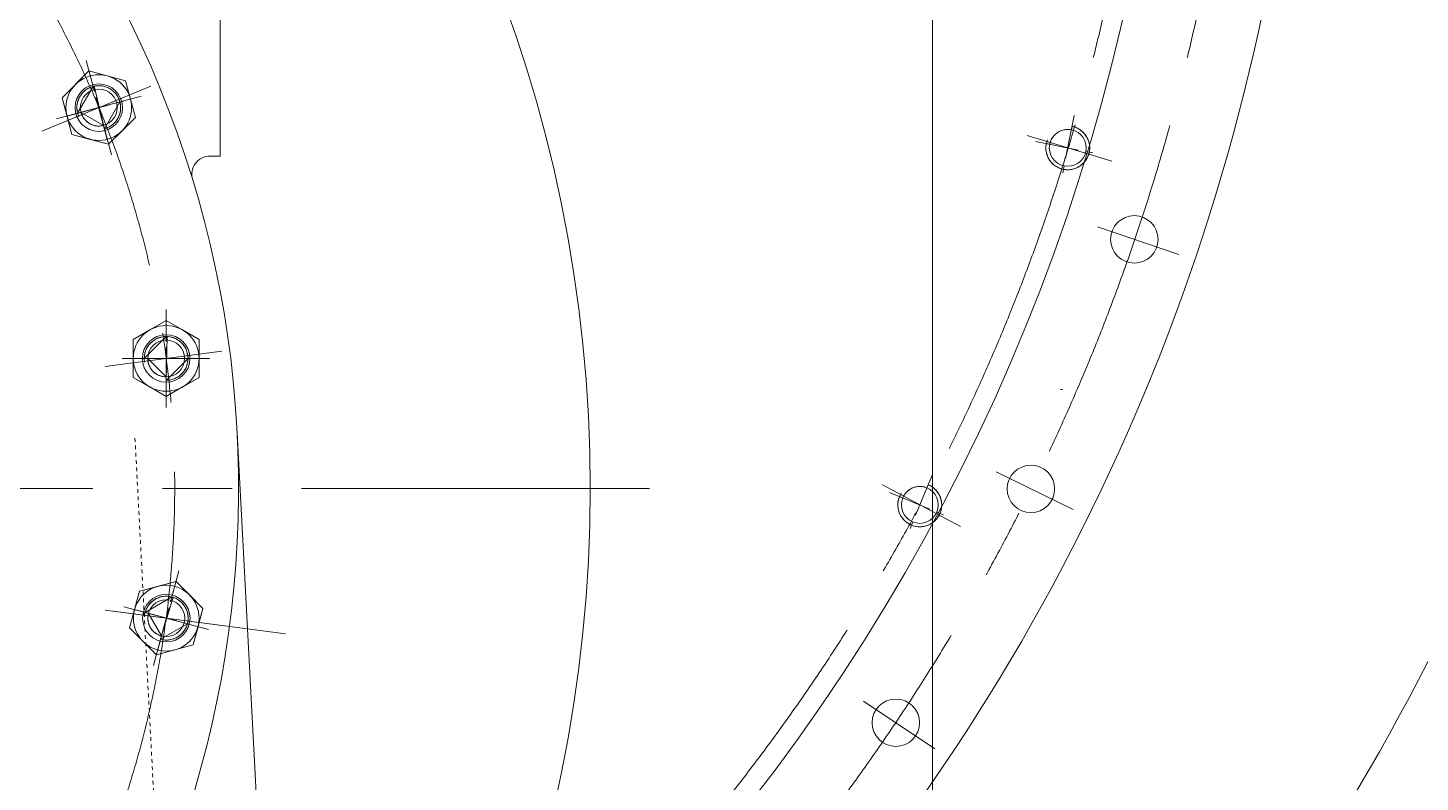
# Model space of a CAD drawing. Header units: millimetres. Extents: x 2 to 671028, y -1 to 511258.
# Drawn here: x 109114 to 118796, y 92616 to 97864 of the extents above; entities that cross this region are included whole.
import ezdxf

# ---------------------------------------------------------------- set-up
doc = ezdxf.new("R2010")
doc.units = ezdxf.units.MM
doc.header["$LTSCALE"] = 25.4
for name, pattern in [('ACAD_ISO02W100', [15, 12, -3]), ('CENTER', [50.8, 31.75, -6.35, 6.35, -6.35]), ('点画线', [18, 12, -2, 2, -2]), ('虚线', [2, 1, -1])]:
    doc.linetypes.add(name, pattern=pattern)
for name, color, linetype, lineweight in [('CAXA1', 5, 'CENTER', 5), ('中心线层', 5, 'CENTER', 5), ('细实线层', 7, 'Continuous', 5), ('虚线层', 6, 'ACAD_ISO02W100', 5)]:
    doc.layers.add(name, color=color, linetype=linetype, lineweight=lineweight)

msp = doc.modelspace()

# ---------------------------------------------------------------- linework, layer by layer
at = {"color": 7, "lineweight": 5}
for p, q in [((115405.35, 105015.85), (115405.35, 84499.48)), ((110452.23, 98698.94), (110452.23, 96971.74)), ((109538.85, 97563.96), (109352.19, 97377.31)), ((109445.52, 97470.63), (109538.85, 97563.96)), ((109538.85, 97563.96), (109538.85, 97563.96)), ((109538.85, 97563.96), (109666.33, 97529.8)), ((109793.82, 97495.64), (109538.85, 97563.96)), ((109666.33, 97529.8), (109666.33, 97529.8)), ((109666.33, 97529.8), (109793.82, 97495.64)), ((109352.19, 97377.31), (109445.52, 97470.63)), ((109445.52, 97470.63), (109445.52, 97470.63)), ((109459.96, 97269.54), (109567.72, 97456.19)), ((109488.73, 97404.9), (109483.87, 97398.57)), ((109493.91, 97410.96), (109488.73, 97404.9)), ((109499.4, 97416.75), (109493.91, 97410.96)), ((109505.19, 97422.24), (109499.4, 97416.75)), ((109511.26, 97427.42), (109505.19, 97422.24)), ((109517.59, 97432.28), (109511.26, 97427.42)), ((109524.16, 97436.8), (109517.59, 97432.28)), ((109530.96, 97440.97), (109524.16, 97436.8)), ((109537.98, 97444.78), (109530.96, 97440.97)), ((109545.18, 97448.21), (109537.98, 97444.78)), ((109552.55, 97451.26), (109545.18, 97448.21)), ((109560.07, 97453.93), (109552.55, 97451.26)), ((109567.72, 97456.19), (109560.07, 97453.93)), ((109583.32, 97459.51), (109575.48, 97458.06)), ((109575.48, 97458.06), (109646.61, 97161.78)), ((109591.23, 97460.55), (109583.32, 97459.51)), ((109599.19, 97461.18), (109591.23, 97460.55)), ((109607.16, 97461.39), (109599.19, 97461.18)), ((109615.14, 97461.18), (109607.16, 97461.39)), ((109623.09, 97460.55), (109615.14, 97461.18)), ((109631.01, 97459.51), (109623.09, 97460.55)), ((109638.85, 97458.06), (109631.01, 97459.51)), ((109646.61, 97456.19), (109638.85, 97458.06)), ((109654.26, 97453.93), (109646.61, 97456.19)), ((109661.78, 97451.26), (109654.26, 97453.93)), ((109669.15, 97448.21), (109661.78, 97451.26)), ((109676.35, 97444.78), (109669.15, 97448.21)), ((109683.36, 97440.97), (109676.35, 97444.78)), ((109690.17, 97436.8), (109683.36, 97440.97)), ((109696.74, 97432.28), (109690.17, 97436.8)), ((109703.07, 97427.42), (109696.74, 97432.28)), ((109709.14, 97422.24), (109703.07, 97427.42)), ((109714.93, 97416.75), (109709.14, 97422.24)), ((109720.42, 97410.96), (109714.93, 97416.75)), ((109725.6, 97404.9), (109720.42, 97410.96)), ((109730.46, 97398.57), (109725.6, 97404.9)), ((109793.82, 97495.64), (109793.82, 97495.64)), ((109793.82, 97495.64), (109827.98, 97368.15)), ((109862.13, 97240.67), (109793.82, 97495.64)), ((109386.35, 97249.82), (109352.19, 97377.31)), ((109352.19, 97377.31), (109352.19, 97377.31)), ((109352.19, 97377.31), (109420.51, 97122.34)), ((109454.97, 97316.96), (109454.76, 97308.99)), ((109454.76, 97308.99), (109454.97, 97301.01)), ((109455.6, 97324.92), (109454.97, 97316.96)), ((109456.64, 97332.83), (109455.6, 97324.92)), ((109458.1, 97340.67), (109456.64, 97332.83)), ((109459.96, 97348.43), (109458.1, 97340.67)), ((109462.22, 97356.08), (109459.96, 97348.43)), ((109459.96, 97269.54), (109754.37, 97348.43)), ((109464.89, 97363.6), (109462.22, 97356.08)), ((109467.94, 97370.97), (109464.89, 97363.6)), ((109471.38, 97378.18), (109467.94, 97370.97)), ((109475.18, 97385.19), (109471.38, 97378.18)), ((109479.35, 97391.99), (109475.18, 97385.19)), ((109483.87, 97398.57), (109479.35, 97391.99)), ((109754.37, 97348.43), (109646.61, 97161.78)), ((109734.98, 97391.99), (109730.46, 97398.57)), ((109739.15, 97385.19), (109734.98, 97391.99)), ((109742.95, 97378.18), (109739.15, 97385.19)), ((109746.39, 97370.97), (109742.95, 97378.18)), ((109749.44, 97363.6), (109746.39, 97370.97)), ((109752.11, 97356.08), (109749.44, 97363.6)), ((109754.37, 97348.43), (109752.11, 97356.08)), ((109756.23, 97340.67), (109754.37, 97348.43)), ((109757.69, 97332.83), (109756.23, 97340.67)), ((109758.73, 97324.92), (109757.69, 97332.83)), ((109759.36, 97316.96), (109758.73, 97324.92)), ((109759.56, 97308.99), (109759.36, 97316.96)), ((109759.36, 97301.01), (109759.56, 97308.99)), ((109827.98, 97368.15), (109862.13, 97240.67)), ((109420.51, 97122.34), (109386.35, 97249.82)), ((109386.35, 97249.82), (109386.35, 97249.82)), ((109454.97, 97301.01), (109455.6, 97293.06)), ((109455.6, 97293.06), (109456.64, 97285.15)), ((109456.64, 97285.15), (109458.1, 97277.3)), ((109458.1, 97277.3), (109459.96, 97269.54)), ((109483.2, 97275.77), (109459.96, 97269.54)), ((109640.38, 97185.02), (109483.2, 97275.77)), ((109483.2, 97275.77), (109485.11, 97269.33)), ((109640.38, 97185.02), (109483.2, 97275.77)), ((109485.11, 97269.33), (109487.35, 97262.99)), ((109487.35, 97262.99), (109489.92, 97256.79)), ((109489.92, 97256.79), (109492.81, 97250.72)), ((109492.81, 97250.72), (109496.02, 97244.82)), ((109496.02, 97244.82), (109499.53, 97239.09)), ((109499.53, 97239.09), (109503.33, 97233.55)), ((109503.33, 97233.55), (109507.43, 97228.22)), ((109507.43, 97228.22), (109511.79, 97223.11)), ((109511.79, 97223.11), (109516.41, 97218.24)), ((109516.41, 97218.24), (109521.29, 97213.61)), ((109521.29, 97213.61), (109526.4, 97209.25)), ((109526.4, 97209.25), (109531.73, 97205.16)), ((109675.48, 97054.02), (109862.13, 97240.67)), ((109714.93, 97201.22), (109720.42, 97207.01)), ((109720.42, 97207.01), (109725.6, 97213.08)), ((109725.6, 97213.08), (109730.46, 97219.41)), ((109730.46, 97219.41), (109734.98, 97225.98)), ((109734.98, 97225.98), (109739.15, 97232.79)), ((109739.15, 97232.79), (109742.95, 97239.8)), ((109742.95, 97239.8), (109746.39, 97247)), ((109746.39, 97247), (109749.44, 97254.37)), ((109749.44, 97254.37), (109752.11, 97261.89)), ((109752.11, 97261.89), (109754.37, 97269.54)), ((109754.37, 97269.54), (109756.23, 97277.3)), ((109756.23, 97277.3), (109757.69, 97285.15)), ((109757.69, 97285.15), (109758.73, 97293.06)), ((109758.73, 97293.06), (109759.36, 97301.01)), ((109862.13, 97240.67), (109768.81, 97147.34)), ((109862.13, 97240.67), (109862.13, 97240.67)), ((109548, 97088.18), (109420.51, 97122.34)), ((109420.51, 97122.34), (109420.51, 97122.34)), ((109420.51, 97122.34), (109675.48, 97054.02)), ((109531.73, 97205.16), (109537.27, 97201.35)), ((109537.27, 97201.35), (109542.99, 97197.84)), ((109542.99, 97197.84), (109548.9, 97194.63)), ((109548.9, 97194.63), (109554.96, 97191.74)), ((109554.96, 97191.74), (109561.17, 97189.17)), ((109561.17, 97189.17), (109567.51, 97186.93)), ((109567.51, 97186.93), (109573.95, 97185.02)), ((109573.95, 97185.02), (109580.48, 97183.45)), ((109580.48, 97183.45), (109587.09, 97182.23)), ((109587.09, 97182.23), (109593.75, 97181.35)), ((109593.75, 97181.35), (109600.45, 97180.82)), ((109600.45, 97180.82), (109607.16, 97180.65)), ((109607.16, 97180.65), (109613.88, 97180.82)), ((109613.88, 97180.82), (109620.58, 97181.35)), ((109620.58, 97181.35), (109627.24, 97182.23)), ((109627.24, 97182.23), (109633.85, 97183.45)), ((109633.85, 97183.45), (109640.38, 97185.02)), ((109646.61, 97161.78), (109640.38, 97185.02)), ((109646.61, 97161.78), (109654.26, 97164.05)), ((109654.26, 97164.05), (109661.78, 97166.71)), ((109661.78, 97166.71), (109669.15, 97169.76)), ((109669.15, 97169.76), (109676.35, 97173.2)), ((109768.81, 97147.34), (109675.48, 97054.02)), ((109676.35, 97173.2), (109683.36, 97177)), ((109683.36, 97177), (109690.17, 97181.17)), ((109690.17, 97181.17), (109696.74, 97185.69)), ((109696.74, 97185.69), (109703.07, 97190.55)), ((109703.07, 97190.55), (109709.14, 97195.73)), ((109709.14, 97195.73), (109714.93, 97201.22)), ((109768.81, 97147.34), (109768.81, 97147.34)), ((116248.87, 97113.44), (116244.57, 97108.28)), ((116253.43, 97118.38), (116248.87, 97113.44)), ((116258.24, 97123.07), (116253.43, 97118.38)), ((116263.3, 97127.5), (116258.24, 97123.07)), ((116268.57, 97131.66), (116263.3, 97127.5)), ((116274.06, 97135.54), (116268.57, 97131.66)), ((116279.74, 97139.12), (116274.06, 97135.54)), ((116285.6, 97142.4), (116279.74, 97139.12)), ((116291.63, 97145.38), (116285.6, 97142.4)), ((116297.8, 97148.03), (116291.63, 97145.38)), ((116304.11, 97150.35), (116297.8, 97148.03)), ((116310.52, 97152.35), (116304.11, 97150.35)), ((116317.04, 97154), (116310.52, 97152.35)), ((116323.63, 97155.31), (116317.04, 97154)), ((116330.28, 97156.27), (116323.63, 97155.31)), ((116336.97, 97156.89), (116330.28, 97156.27)), ((116343.68, 97157.15), (116336.97, 97156.89)), ((116350.4, 97157.07), (116343.68, 97157.15)), ((116357.1, 97156.63), (116350.4, 97157.07)), ((116363.78, 97155.84), (116357.1, 97156.63)), ((116370.4, 97154.7), (116363.78, 97155.84)), ((116375.09, 97178.3), (116370.4, 97154.7)), ((116370.4, 97154.7), (116370.4, 97154.7)), ((116382.88, 97176.53), (116375.09, 97178.3)), ((116375.09, 97178.3), (116375.09, 97178.3)), ((116390.55, 97174.37), (116382.88, 97176.53)), ((116398.11, 97171.8), (116390.55, 97174.37)), ((116405.52, 97168.85), (116398.11, 97171.8)), ((116412.77, 97165.51), (116405.52, 97168.85)), ((116419.83, 97161.79), (116412.77, 97165.51)), ((116426.68, 97157.71), (116419.83, 97161.79)), ((116433.32, 97153.28), (116426.68, 97157.71)), ((116439.71, 97148.51), (116433.32, 97153.28)), ((116445.85, 97143.4), (116439.71, 97148.51)), ((116451.7, 97137.99), (116445.85, 97143.4)), ((116457.27, 97132.27), (116451.7, 97137.99)), ((116462.53, 97126.27), (116457.27, 97132.27)), ((116467.47, 97120.01), (116462.53, 97126.27)), ((116472.08, 97113.49), (116467.47, 97120.01)), ((116476.33, 97106.74), (116472.08, 97113.49)), ((109675.48, 97054.02), (109548, 97088.18)), ((109548, 97088.18), (109548, 97088.18)), ((109675.48, 97054.02), (109675.48, 97054.02)), ((116193.08, 97034.81), (116192.97, 97026.83)), ((116192.97, 97026.83), (116193.29, 97018.86)), ((116193.6, 97042.77), (116193.08, 97034.81)), ((116193.29, 97018.86), (116194.02, 97010.91)), ((116194.54, 97050.69), (116193.6, 97042.77)), ((116195.89, 97058.56), (116194.54, 97050.69)), ((116219.49, 97053.86), (116195.89, 97058.56)), ((116195.89, 97058.56), (116195.89, 97058.56)), ((116220.97, 97060.42), (116219.49, 97053.86)), ((116219.49, 97053.86), (116219.49, 97053.86)), ((116222.79, 97066.88), (116220.97, 97060.42)), ((116224.95, 97073.24), (116222.79, 97066.88)), ((116227.44, 97079.49), (116224.95, 97073.24)), ((116230.26, 97085.59), (116227.44, 97079.49)), ((116233.38, 97091.53), (116230.26, 97085.59)), ((116236.82, 97097.31), (116233.38, 97091.53)), ((116240.55, 97102.9), (116236.82, 97097.31)), ((116244.57, 97108.28), (116240.55, 97102.9)), ((116480.23, 97099.78), (116476.33, 97106.74)), ((116483.76, 97092.63), (116480.23, 97099.78)), ((116486.91, 97085.3), (116483.76, 97092.63)), ((116489.67, 97077.81), (116486.91, 97085.3)), ((116492.04, 97070.19), (116489.67, 97077.81)), ((116494, 97062.46), (116492.04, 97070.19)), ((116495.56, 97054.63), (116494, 97062.46)), ((116496.7, 97046.74), (116495.56, 97054.63)), ((116496.18, 97006.96), (116497.12, 97014.88)), ((116497.44, 97038.79), (116496.7, 97046.74)), ((116497.12, 97014.88), (116497.64, 97022.84)), ((116497.75, 97030.82), (116497.44, 97038.79)), ((116497.64, 97022.84), (116497.75, 97030.82)), ((110452.23, 96971.74), (110380.88, 96971.74)), ((116194.02, 97010.91), (116195.16, 97003.01)), ((116195.16, 97003.01), (116196.72, 96995.19)), ((116196.72, 96995.19), (116198.68, 96987.46)), ((116198.68, 96987.46), (116201.05, 96979.84)), ((116201.05, 96979.84), (116203.81, 96972.35)), ((116203.81, 96972.35), (116206.96, 96965.02)), ((116206.96, 96965.02), (116210.49, 96957.86)), ((116210.49, 96957.86), (116214.39, 96950.9)), ((116214.39, 96950.9), (116218.65, 96944.15)), ((116218.65, 96944.15), (116223.25, 96937.64)), ((116223.25, 96937.64), (116228.19, 96931.37)), ((116228.19, 96931.37), (116233.45, 96925.37)), ((116233.45, 96925.37), (116239.02, 96919.66)), ((116239.02, 96919.66), (116244.88, 96914.24)), ((116442.81, 96911.65), (116448.81, 96916.91)), ((116448.81, 96916.91), (116454.53, 96922.48)), ((116454.53, 96922.48), (116459.94, 96928.34)), ((116459.94, 96928.34), (116465.04, 96934.47)), ((116465.04, 96934.47), (116469.82, 96940.87)), ((116469.82, 96940.87), (116474.25, 96947.5)), ((116474.25, 96947.5), (116478.33, 96954.36)), ((116478.33, 96954.36), (116482.04, 96961.42)), ((116482.04, 96961.42), (116485.39, 96968.66)), ((116485.39, 96968.66), (116488.34, 96976.08)), ((116488.34, 96976.08), (116490.91, 96983.63)), ((116490.91, 96983.63), (116493.07, 96991.31)), ((116493.07, 96991.31), (116494.83, 96999.09)), ((116494.83, 96999.09), (116496.18, 97006.96)), ((116244.88, 96914.24), (116251.01, 96909.14)), ((116251.01, 96909.14), (116257.4, 96904.37)), ((116257.4, 96904.37), (116264.04, 96899.93)), ((116264.04, 96899.93), (116270.9, 96895.86)), ((116270.9, 96895.86), (116277.96, 96892.14)), ((116277.96, 96892.14), (116285.2, 96888.8)), ((116285.2, 96888.8), (116292.61, 96885.84)), ((116292.61, 96885.84), (116300.17, 96883.28)), ((116300.17, 96883.28), (116307.85, 96881.11)), ((116307.85, 96881.11), (116315.63, 96879.35)), ((116315.63, 96879.35), (116315.63, 96879.35)), ((116315.63, 96879.35), (116323.49, 96878)), ((116323.49, 96878), (116331.42, 96877.06)), ((116331.42, 96877.06), (116339.38, 96876.54)), ((116339.38, 96876.54), (116347.36, 96876.44)), ((116347.36, 96876.44), (116355.33, 96876.75)), ((116355.33, 96876.75), (116363.27, 96877.48)), ((116363.27, 96877.48), (116371.17, 96878.63)), ((116371.17, 96878.63), (116379, 96880.18)), ((116379, 96880.18), (116386.73, 96882.15)), ((116386.73, 96882.15), (116394.35, 96884.51)), ((116394.35, 96884.51), (116401.83, 96887.27)), ((116401.83, 96887.27), (116409.17, 96890.42)), ((116409.17, 96890.42), (116416.32, 96893.95)), ((116416.32, 96893.95), (116423.28, 96897.85)), ((116423.28, 96897.85), (116430.03, 96902.11)), ((116430.03, 96902.11), (116436.55, 96906.71)), ((116436.55, 96906.71), (116442.81, 96911.65)), ((110075.63, 95827.75), (109847.03, 95695.77)), ((109847.03, 95695.77), (109961.33, 95761.76)), ((109961.33, 95761.76), (110075.63, 95827.75)), ((109961.33, 95761.76), (109961.33, 95761.76)), ((110075.63, 95827.75), (110075.63, 95827.75)), ((110075.63, 95827.75), (110189.93, 95761.76)), ((110304.23, 95695.77), (110075.63, 95827.75)), ((110189.93, 95761.76), (110189.93, 95761.76)), ((110189.93, 95761.76), (110304.23, 95695.77)), ((109847.03, 95563.79), (109847.03, 95695.77)), ((109847.03, 95695.77), (109847.03, 95695.77)), ((109847.03, 95695.77), (109847.03, 95431.81)), ((109923.23, 95563.79), (110075.63, 95716.19)), ((109957.2, 95659.7), (109952.34, 95653.37)), ((109962.38, 95665.76), (109957.2, 95659.7)), ((109967.87, 95671.55), (109962.38, 95665.76)), ((109973.66, 95677.04), (109967.87, 95671.55)), ((109979.73, 95682.22), (109973.66, 95677.04)), ((109986.06, 95687.08), (109979.73, 95682.22)), ((109992.63, 95691.6), (109986.06, 95687.08)), ((109999.43, 95695.77), (109992.63, 95691.6)), ((110006.45, 95699.58), (109999.43, 95695.77)), ((110013.65, 95703.01), (110006.45, 95699.58)), ((110021.02, 95706.07), (110013.65, 95703.01)), ((110028.54, 95708.73), (110021.02, 95706.07)), ((110036.19, 95710.99), (110028.54, 95708.73)), ((110043.95, 95712.86), (110036.19, 95710.99)), ((110051.79, 95714.31), (110043.95, 95712.86)), ((110059.7, 95715.35), (110051.79, 95714.31)), ((110067.66, 95715.98), (110059.7, 95715.35)), ((110075.63, 95716.19), (110067.66, 95715.98)), ((110083.61, 95715.98), (110075.63, 95411.39)), ((110091.56, 95715.35), (110083.61, 95715.98)), ((110099.47, 95714.31), (110091.56, 95715.35)), ((110107.32, 95712.86), (110099.47, 95714.31)), ((110115.08, 95710.99), (110107.32, 95712.86)), ((110122.73, 95708.73), (110115.08, 95710.99)), ((110130.25, 95706.07), (110122.73, 95708.73)), ((110137.62, 95703.01), (110130.25, 95706.07)), ((110144.82, 95699.58), (110137.62, 95703.01)), ((110151.83, 95695.77), (110144.82, 95699.58)), ((110158.64, 95691.6), (110151.83, 95695.77)), ((110165.21, 95687.08), (110158.64, 95691.6)), ((110171.54, 95682.22), (110165.21, 95687.08)), ((110177.61, 95677.04), (110171.54, 95682.22)), ((110183.4, 95671.55), (110177.61, 95677.04)), ((110188.89, 95665.76), (110183.4, 95671.55)), ((110194.07, 95659.7), (110188.89, 95665.76)), ((110198.93, 95653.37), (110194.07, 95659.7)), ((110304.23, 95695.77), (110304.23, 95695.77)), ((110304.23, 95695.77), (110304.23, 95563.79)), ((110304.23, 95431.81), (110304.23, 95695.77)), ((109847.03, 95431.81), (109847.03, 95563.79)), ((109847.03, 95563.79), (109847.03, 95563.79)), ((109923.44, 95571.76), (109923.23, 95563.79)), ((109947.29, 95563.79), (109923.23, 95563.79)), ((109923.23, 95563.79), (110228.03, 95563.79)), ((109924.07, 95579.72), (109923.44, 95571.76)), ((109925.11, 95587.63), (109924.07, 95579.72)), ((109926.56, 95595.47), (109925.11, 95587.63)), ((109928.43, 95603.23), (109926.56, 95595.47)), ((109930.69, 95610.88), (109928.43, 95603.23)), ((109933.36, 95618.4), (109930.69, 95610.88)), ((109936.41, 95625.77), (109933.36, 95618.4)), ((109939.84, 95632.98), (109936.41, 95625.77)), ((109943.65, 95639.99), (109939.84, 95632.98)), ((109947.82, 95646.79), (109943.65, 95639.99)), ((110075.63, 95435.45), (109947.29, 95563.79)), ((109947.29, 95563.79), (109947.47, 95557.07)), ((110075.63, 95435.45), (109947.29, 95563.79)), ((109952.34, 95653.37), (109947.82, 95646.79)), ((110228.03, 95563.79), (110075.63, 95411.39)), ((110203.45, 95646.79), (110198.93, 95653.37)), ((110207.62, 95639.99), (110203.45, 95646.79)), ((110211.42, 95632.98), (110207.62, 95639.99)), ((110214.86, 95625.77), (110211.42, 95632.98)), ((110217.91, 95618.4), (110214.86, 95625.77)), ((110220.58, 95610.88), (110217.91, 95618.4)), ((110222.84, 95603.23), (110220.58, 95610.88)), ((110224.7, 95595.47), (110222.84, 95603.23)), ((110226.16, 95587.63), (110224.7, 95595.47)), ((110227.2, 95579.72), (110226.16, 95587.63)), ((110227.83, 95571.76), (110227.2, 95579.72)), ((110228.03, 95563.79), (110227.83, 95571.76)), ((110227.83, 95555.81), (110228.03, 95563.79)), ((110304.23, 95563.79), (110304.23, 95431.81)), ((109947.47, 95557.07), (109948, 95550.37)), ((109948, 95550.37), (109948.87, 95543.71)), ((109948.87, 95543.71), (109950.1, 95537.1)), ((109950.1, 95537.1), (109951.67, 95530.57)), ((109951.67, 95530.57), (109953.57, 95524.13)), ((109953.57, 95524.13), (109955.82, 95517.79)), ((109955.82, 95517.79), (109958.39, 95511.59)), ((109958.39, 95511.59), (109961.28, 95505.52)), ((109961.28, 95505.52), (109964.49, 95499.62)), ((109964.49, 95499.62), (109968, 95493.89)), ((109968, 95493.89), (109971.8, 95488.35)), ((109971.8, 95488.35), (109975.89, 95483.02)), ((109975.89, 95483.02), (109980.26, 95477.91)), ((109980.26, 95477.91), (109984.88, 95473.04)), ((109984.88, 95473.04), (109989.76, 95468.41)), ((109989.76, 95468.41), (109994.87, 95464.05)), ((110188.89, 95461.81), (110194.07, 95467.88)), ((110194.07, 95467.88), (110198.93, 95474.21)), ((110198.93, 95474.21), (110203.45, 95480.78)), ((110203.45, 95480.78), (110207.62, 95487.59)), ((110207.62, 95487.59), (110211.42, 95494.6)), ((110211.42, 95494.6), (110214.86, 95501.8)), ((110214.86, 95501.8), (110217.91, 95509.17)), ((110217.91, 95509.17), (110220.58, 95516.69)), ((110220.58, 95516.69), (110222.84, 95524.34)), ((110222.84, 95524.34), (110224.7, 95532.1)), ((110224.7, 95532.1), (110226.16, 95539.95)), ((110226.16, 95539.95), (110227.2, 95547.86)), ((110227.2, 95547.86), (110227.83, 95555.81)), ((109961.33, 95365.81), (109847.03, 95431.81)), ((109847.03, 95431.81), (109847.03, 95431.81)), ((109847.03, 95431.81), (110075.63, 95299.82)), ((109994.87, 95464.05), (110000.2, 95459.96)), ((110000.2, 95459.96), (110005.73, 95456.15)), ((110005.73, 95456.15), (110011.46, 95452.64)), ((110011.46, 95452.64), (110017.37, 95449.44)), ((110017.37, 95449.44), (110023.43, 95446.54)), ((110023.43, 95446.54), (110029.64, 95443.97)), ((110029.64, 95443.97), (110035.97, 95441.73)), ((110035.97, 95441.73), (110042.42, 95439.82)), ((110042.42, 95439.82), (110048.95, 95438.25)), ((110048.95, 95438.25), (110055.56, 95437.03)), ((110055.56, 95437.03), (110062.22, 95436.15)), ((110062.22, 95436.15), (110068.92, 95435.62)), ((110068.92, 95435.62), (110075.63, 95435.45)), ((110075.63, 95411.39), (110075.63, 95435.45)), ((110075.63, 95299.82), (110304.23, 95431.81)), ((110075.63, 95411.39), (110083.61, 95411.6)), ((110083.61, 95411.6), (110091.56, 95412.22)), ((110091.56, 95412.22), (110099.47, 95413.26)), ((110099.47, 95413.26), (110107.32, 95414.72)), ((110107.32, 95414.72), (110115.08, 95416.58)), ((110115.08, 95416.58), (110122.73, 95418.85)), ((110122.73, 95418.85), (110130.25, 95421.51)), ((110130.25, 95421.51), (110137.62, 95424.56)), ((110137.62, 95424.56), (110144.82, 95428)), ((110144.82, 95428), (110151.83, 95431.81)), ((110151.83, 95431.81), (110158.64, 95435.97)), ((110158.64, 95435.97), (110165.21, 95440.49)), ((110165.21, 95440.49), (110171.54, 95445.35)), ((110171.54, 95445.35), (110177.61, 95450.53)), ((110177.61, 95450.53), (110183.4, 95456.02)), ((110183.4, 95456.02), (110188.89, 95461.81)), ((110304.23, 95431.81), (110189.93, 95365.81)), ((110304.23, 95431.81), (110304.23, 95431.81)), ((110075.63, 95299.82), (109961.33, 95365.81)), ((109961.33, 95365.81), (109961.33, 95365.81)), ((110189.93, 95365.81), (110075.63, 95299.82)), ((110075.63, 95299.82), (110075.63, 95299.82)), ((110189.93, 95365.81), (110189.93, 95365.81)), ((110569.25, 95045.88), (111042.75, 86010.98)), ((115172.74, 94595.56), (115170.28, 94587.97)), ((115175.6, 94603.01), (115172.74, 94595.56)), ((115197.83, 94593.8), (115175.6, 94603.01)), ((115175.6, 94603.01), (115175.6, 94603.01)), ((115200.56, 94599.94), (115197.83, 94593.8)), ((115197.83, 94593.8), (115197.83, 94593.8)), ((115203.61, 94605.93), (115200.56, 94599.94)), ((115206.97, 94611.75), (115203.61, 94605.93)), ((115210.63, 94617.38), (115206.97, 94611.75)), ((115214.58, 94622.82), (115210.63, 94617.38)), ((115218.81, 94628.04), (115214.58, 94622.82)), ((115223.3, 94633.03), (115218.81, 94628.04)), ((115228.06, 94637.79), (115223.3, 94633.03)), ((115233.05, 94642.28), (115228.06, 94637.79)), ((115238.27, 94646.51), (115233.05, 94642.28)), ((115243.71, 94650.46), (115238.27, 94646.51)), ((115249.34, 94654.12), (115243.71, 94650.46)), ((115255.16, 94657.48), (115249.34, 94654.12)), ((115261.15, 94660.53), (115255.16, 94657.48)), ((115267.29, 94663.26), (115261.15, 94660.53)), ((115273.56, 94665.67), (115267.29, 94663.26)), ((115279.95, 94667.75), (115273.56, 94665.67)), ((115286.44, 94669.49), (115279.95, 94667.75)), ((115293.01, 94670.88), (115286.44, 94669.49)), ((115299.65, 94671.93), (115293.01, 94670.88)), ((115306.33, 94672.64), (115299.65, 94671.93)), ((115313.04, 94672.99), (115306.33, 94672.64)), ((115319.76, 94672.99), (115313.04, 94672.99)), ((115326.47, 94672.64), (115319.76, 94672.99)), ((115333.15, 94671.93), (115326.47, 94672.64)), ((115339.79, 94670.88), (115333.15, 94671.93)), ((115346.36, 94669.49), (115339.79, 94670.88)), ((115352.85, 94667.75), (115346.36, 94669.49)), ((115359.24, 94665.67), (115352.85, 94667.75)), ((115365.51, 94663.26), (115359.24, 94665.67)), ((115374.72, 94685.49), (115365.51, 94663.26)), ((115365.51, 94663.26), (115365.51, 94663.26)), ((115382.01, 94682.24), (115374.72, 94685.49)), ((115374.72, 94685.49), (115374.72, 94685.49)), ((115389.12, 94678.62), (115382.01, 94682.24)), ((115396.03, 94674.63), (115389.12, 94678.62)), ((115402.72, 94670.29), (115396.03, 94674.63)), ((115409.17, 94665.6), (115402.72, 94670.29)), ((115415.38, 94660.58), (115409.17, 94665.6)), ((115421.3, 94655.24), (115415.38, 94660.58)), ((115426.95, 94649.6), (115421.3, 94655.24)), ((115432.29, 94643.67), (115426.95, 94649.6)), ((115437.31, 94637.47), (115432.29, 94643.67)), ((115442, 94631.01), (115437.31, 94637.47)), ((115446.34, 94624.32), (115442, 94631.01)), ((115450.33, 94617.41), (115446.34, 94624.32)), ((115453.95, 94610.3), (115450.33, 94617.41)), ((115457.2, 94603.01), (115453.95, 94610.3)), ((115460.06, 94595.56), (115457.2, 94603.01)), ((115462.52, 94587.97), (115460.06, 94595.56)), ((115164.47, 94556.65), (115164.05, 94548.68)), ((115164.05, 94548.68), (115164.05, 94540.7)), ((115164.05, 94540.7), (115164.47, 94532.73)), ((115165.3, 94564.58), (115164.47, 94556.65)), ((115164.47, 94532.73), (115165.3, 94524.8)), ((115166.55, 94572.46), (115165.3, 94564.58)), ((115165.3, 94524.8), (115166.55, 94516.92)), ((115168.21, 94580.27), (115166.55, 94572.46)), ((115166.55, 94516.92), (115168.21, 94509.11)), ((115170.28, 94587.97), (115168.21, 94580.27)), ((115168.21, 94509.11), (115170.28, 94501.41)), ((115170.28, 94501.41), (115172.74, 94493.82)), ((115460.06, 94493.82), (115462.52, 94501.41)), ((115464.59, 94580.27), (115462.52, 94587.97)), ((115462.52, 94501.41), (115464.59, 94509.11)), ((115466.25, 94572.46), (115464.59, 94580.27)), ((115464.59, 94509.11), (115466.25, 94516.92)), ((115467.5, 94564.58), (115466.25, 94572.46)), ((115466.25, 94516.92), (115467.5, 94524.8)), ((115468.33, 94556.65), (115467.5, 94564.58)), ((115467.5, 94524.8), (115468.33, 94532.73)), ((115468.75, 94548.68), (115468.33, 94556.65)), ((115468.33, 94532.73), (115468.75, 94540.7)), ((115468.75, 94540.7), (115468.75, 94548.68)), ((115172.74, 94493.82), (115175.6, 94486.37)), ((115175.6, 94486.37), (115178.85, 94479.08)), ((115178.85, 94479.08), (115182.47, 94471.97)), ((115182.47, 94471.97), (115186.46, 94465.06)), ((115186.46, 94465.06), (115190.8, 94458.37)), ((115190.8, 94458.37), (115195.49, 94451.92)), ((115195.49, 94451.92), (115200.51, 94445.71)), ((115200.51, 94445.71), (115205.85, 94439.79)), ((115205.85, 94439.79), (115211.49, 94434.14)), ((115211.49, 94434.14), (115217.42, 94428.8)), ((115217.42, 94428.8), (115223.62, 94423.78)), ((115223.62, 94423.78), (115230.08, 94419.09)), ((115230.08, 94419.09), (115236.77, 94414.75)), ((115236.77, 94414.75), (115243.68, 94410.76)), ((115243.68, 94410.76), (115250.79, 94407.14)), ((115250.79, 94407.14), (115258.08, 94403.89)), ((115258.08, 94403.89), (115258.08, 94403.89)), ((115258.08, 94403.89), (115265.53, 94401.03)), ((115265.53, 94401.03), (115273.12, 94398.57)), ((115359.68, 94398.57), (115367.27, 94401.03)), ((115367.27, 94401.03), (115374.72, 94403.89)), ((115374.72, 94403.89), (115382.01, 94407.14)), ((115382.01, 94407.14), (115389.12, 94410.76)), ((115389.12, 94410.76), (115396.03, 94414.75)), ((115396.03, 94414.75), (115402.72, 94419.09)), ((115402.72, 94419.09), (115409.17, 94423.78)), ((115409.17, 94423.78), (115415.38, 94428.8)), ((115415.38, 94428.8), (115421.3, 94434.14)), ((115421.3, 94434.14), (115426.95, 94439.79)), ((115426.95, 94439.79), (115432.29, 94445.71)), ((115432.29, 94445.71), (115437.31, 94451.92)), ((115437.31, 94451.92), (115442, 94458.37)), ((115442, 94458.37), (115446.34, 94465.06)), ((115446.34, 94465.06), (115450.33, 94471.97)), ((115450.33, 94471.97), (115453.95, 94479.08)), ((115453.95, 94479.08), (115457.2, 94486.37)), ((115457.2, 94486.37), (115460.06, 94493.82)), ((115273.12, 94398.57), (115280.82, 94396.5)), ((115280.82, 94396.5), (115288.63, 94394.84)), ((115288.63, 94394.84), (115296.51, 94393.59)), ((115296.51, 94393.59), (115304.44, 94392.76)), ((115304.44, 94392.76), (115312.41, 94392.34)), ((115312.41, 94392.34), (115320.39, 94392.34)), ((115320.39, 94392.34), (115328.36, 94392.76)), ((115328.36, 94392.76), (115336.29, 94393.59)), ((115336.29, 94393.59), (115344.17, 94394.84)), ((115344.17, 94394.84), (115351.98, 94396.5)), ((115351.98, 94396.5), (115359.68, 94398.57)), ((109889.8, 93943.46), (109821.48, 93688.49)), ((109855.64, 93815.97), (109889.8, 93943.46)), ((110144.77, 94011.78), (109889.8, 93943.46)), ((109889.8, 93943.46), (110017.28, 93977.62)), ((109889.8, 93943.46), (109889.8, 93943.46)), ((110017.28, 93977.62), (110144.77, 94011.78)), ((110017.28, 93977.62), (110017.28, 93977.62)), ((110144.77, 94011.78), (110144.77, 94011.78)), ((110144.77, 94011.78), (110238.09, 93918.45)), ((110331.42, 93825.12), (110144.77, 94011.78)), ((110238.09, 93918.45), (110238.09, 93918.45)), ((110238.09, 93918.45), (110331.42, 93825.12)), ((109929.24, 93796.25), (110115.89, 93904.01)), ((109937.23, 93818.79), (109934.17, 93811.42)), ((109940.66, 93825.99), (109937.23, 93818.79)), ((109944.47, 93833.01), (109940.66, 93825.99)), ((109948.64, 93839.81), (109944.47, 93833.01)), ((109953.16, 93846.38), (109948.64, 93839.81)), ((109958.01, 93852.71), (109953.16, 93846.38)), ((109963.19, 93858.78), (109958.01, 93852.71)), ((109968.69, 93864.57), (109963.19, 93858.78)), ((109974.47, 93870.06), (109968.69, 93864.57)), ((109980.54, 93875.24), (109974.47, 93870.06)), ((109986.87, 93880.1), (109980.54, 93875.24)), ((109993.45, 93884.62), (109986.87, 93880.1)), ((110000.25, 93888.79), (109993.45, 93884.62)), ((110007.26, 93892.59), (110000.25, 93888.79)), ((110014.46, 93896.03), (110007.26, 93892.59)), ((110021.83, 93899.08), (110014.46, 93896.03)), ((110029.36, 93901.75), (110021.83, 93899.08)), ((110037.01, 93904.01), (110029.36, 93901.75)), ((110044.76, 93905.88), (110037.01, 93904.01)), ((110123.54, 93901.75), (110037.01, 93609.6)), ((110052.61, 93907.33), (110044.76, 93905.88)), ((110060.52, 93908.37), (110052.61, 93907.33)), ((110068.47, 93909), (110060.52, 93908.37)), ((110076.45, 93909.21), (110068.47, 93909)), ((110084.43, 93909), (110076.45, 93909.21)), ((110092.38, 93908.37), (110084.43, 93909)), ((110100.29, 93907.33), (110092.38, 93908.37)), ((110108.14, 93905.88), (110100.29, 93907.33)), ((110115.89, 93904.01), (110108.14, 93905.88)), ((110131.07, 93899.08), (110123.54, 93901.75)), ((110138.44, 93896.03), (110131.07, 93899.08)), ((110145.64, 93892.59), (110138.44, 93896.03)), ((110152.65, 93888.79), (110145.64, 93892.59)), ((110159.45, 93884.62), (110152.65, 93888.79)), ((110166.03, 93880.1), (110159.45, 93884.62)), ((110172.36, 93875.24), (110166.03, 93880.1)), ((110178.43, 93870.06), (110172.36, 93875.24)), ((110184.21, 93864.57), (110178.43, 93870.06)), ((110189.71, 93858.78), (110184.21, 93864.57)), ((110194.89, 93852.71), (110189.71, 93858.78)), ((110199.74, 93846.38), (110194.89, 93852.71)), ((110204.26, 93839.81), (110199.74, 93846.38)), ((110208.43, 93833.01), (110204.26, 93839.81)), ((110212.24, 93825.99), (110208.43, 93833.01)), ((110215.67, 93818.79), (110212.24, 93825.99)), ((110218.73, 93811.42), (110215.67, 93818.79)), ((110263.1, 93570.15), (110331.42, 93825.12)), ((110331.42, 93825.12), (110297.26, 93697.64)), ((110331.42, 93825.12), (110331.42, 93825.12)), ((109821.48, 93688.49), (109855.64, 93815.97)), ((109855.64, 93815.97), (109855.64, 93815.97)), ((109931.51, 93803.9), (109929.24, 93796.25)), ((109952.48, 93790.02), (109929.24, 93796.25)), ((109929.24, 93796.25), (110223.66, 93717.36)), ((109934.17, 93811.42), (109931.51, 93803.9)), ((109948.29, 93763.52), (109948.11, 93756.81)), ((109948.11, 93756.81), (109948.29, 93750.09)), ((109948.81, 93770.22), (109948.29, 93763.52)), ((109948.29, 93750.09), (109948.81, 93743.39)), ((109949.69, 93776.88), (109948.81, 93770.22)), ((109948.81, 93743.39), (109949.69, 93736.73)), ((109950.91, 93783.49), (109949.69, 93776.88)), ((109949.69, 93736.73), (109950.91, 93730.12)), ((109952.48, 93790.02), (109950.91, 93783.49)), ((109950.91, 93730.12), (109952.48, 93723.59)), ((110043.23, 93632.84), (109952.48, 93790.02)), ((110043.23, 93632.84), (109952.48, 93790.02)), ((109952.48, 93723.59), (109954.39, 93717.15)), ((110221.39, 93803.9), (110218.73, 93811.42)), ((110223.66, 93796.25), (110221.39, 93803.9)), ((110225.52, 93788.49), (110223.66, 93796.25)), ((110223.66, 93717.36), (110225.52, 93725.12)), ((110226.97, 93780.65), (110225.52, 93788.49)), ((110225.52, 93725.12), (110226.97, 93732.96)), ((110228.02, 93772.74), (110226.97, 93780.65)), ((110226.97, 93732.96), (110228.02, 93740.88)), ((110228.64, 93764.78), (110228.02, 93772.74)), ((110228.02, 93740.88), (110228.64, 93748.83)), ((110228.85, 93756.81), (110228.64, 93764.78)), ((110228.64, 93748.83), (110228.85, 93756.81)), ((109914.81, 93595.16), (109821.48, 93688.49)), ((109821.48, 93688.49), (109821.48, 93688.49)), ((109821.48, 93688.49), (110008.13, 93501.84)), ((109954.39, 93717.15), (109956.63, 93710.81)), ((109956.63, 93710.81), (109959.2, 93704.6)), ((109959.2, 93704.6), (109962.1, 93698.54)), ((109962.1, 93698.54), (109965.3, 93692.64)), ((109965.3, 93692.64), (109968.81, 93686.91)), ((109968.81, 93686.91), (109972.62, 93681.37)), ((109972.62, 93681.37), (109976.71, 93676.04)), ((109976.71, 93676.04), (109981.07, 93670.93)), ((109981.07, 93670.93), (109985.7, 93666.05)), ((109985.7, 93666.05), (109990.57, 93661.43)), ((109990.57, 93661.43), (109995.68, 93657.07)), ((109995.68, 93657.07), (110001.01, 93652.98)), ((110001.01, 93652.98), (110006.55, 93649.17)), ((110006.55, 93649.17), (110012.28, 93645.66)), ((110012.28, 93645.66), (110018.18, 93642.45)), ((110018.18, 93642.45), (110024.25, 93639.56)), ((110024.25, 93639.56), (110030.46, 93636.99)), ((110030.46, 93636.99), (110036.79, 93634.75)), ((110036.79, 93634.75), (110043.23, 93632.84)), ((110223.66, 93717.36), (110037.01, 93609.6)), ((110037.01, 93609.6), (110043.23, 93632.84)), ((110145.64, 93621.02), (110152.65, 93624.82)), ((110152.65, 93624.82), (110159.45, 93628.99)), ((110159.45, 93628.99), (110166.03, 93633.51)), ((110166.03, 93633.51), (110172.36, 93638.37)), ((110172.36, 93638.37), (110178.43, 93643.55)), ((110178.43, 93643.55), (110184.21, 93649.04)), ((110184.21, 93649.04), (110189.71, 93654.83)), ((110189.71, 93654.83), (110194.89, 93660.9)), ((110194.89, 93660.9), (110199.74, 93667.23)), ((110199.74, 93667.23), (110204.26, 93673.8)), ((110204.26, 93673.8), (110208.43, 93680.61)), ((110208.43, 93680.61), (110212.24, 93687.62)), ((110212.24, 93687.62), (110215.67, 93694.82)), ((110215.67, 93694.82), (110218.73, 93702.19)), ((110218.73, 93702.19), (110221.39, 93709.71)), ((110221.39, 93709.71), (110223.66, 93717.36)), ((110297.26, 93697.64), (110263.1, 93570.15)), ((110008.13, 93501.84), (109914.81, 93595.16)), ((109914.81, 93595.16), (109914.81, 93595.16)), ((110008.13, 93501.84), (110263.1, 93570.15)), ((110135.62, 93535.99), (110008.13, 93501.84)), ((110037.01, 93609.6), (110044.76, 93607.74)), ((110044.76, 93607.74), (110052.61, 93606.28)), ((110052.61, 93606.28), (110060.52, 93605.24)), ((110060.52, 93605.24), (110068.47, 93604.61)), ((110068.47, 93604.61), (110076.45, 93604.41)), ((110076.45, 93604.41), (110084.43, 93604.61)), ((110084.43, 93604.61), (110092.38, 93605.24)), ((110092.38, 93605.24), (110100.29, 93606.28)), ((110100.29, 93606.28), (110108.14, 93607.74)), ((110108.14, 93607.74), (110115.89, 93609.6)), ((110115.89, 93609.6), (110123.54, 93611.86)), ((110123.54, 93611.86), (110131.07, 93614.53)), ((110131.07, 93614.53), (110138.44, 93617.58)), ((110263.1, 93570.15), (110135.62, 93535.99)), ((110135.62, 93535.99), (110135.62, 93535.99)), ((110138.44, 93617.58), (110145.64, 93621.02)), ((110263.1, 93570.15), (110263.1, 93570.15)), ((110008.13, 93501.84), (110008.13, 93501.84))]:
    msp.add_line(p, q, dxfattribs=at)
for centre, radius in [((103213.35, 94659.48), 9811.04), ((109607.16, 97308.99), 228.6), ((109607.16, 97308.99), 165.1), ((109607.16, 97308.99), 128.34), ((116345.36, 97028.82), 128.34), ((116808.34, 96392.24), 165.1), ((110075.63, 95563.79), 228.6), ((110075.63, 95563.79), 165.1), ((110075.63, 95563.79), 128.34), ((116089.18, 94656.35), 165.1), ((115316.4, 94544.69), 128.34), ((110076.45, 93756.81), 228.6), ((110076.45, 93756.81), 165.1), ((110076.45, 93756.81), 128.34), ((115149.61, 93029.18), 165.1)]:
    msp.add_circle(centre, radius, dxfattribs=at)
for centre, radius, start, end in [((103219.97, 101010.37), 14795.5, 301.355793, 238.585014), ((103206.5, 101010.37), 13868.4, 303.508424, 236.55604), ((103213.35, 94660.37), 7366, 148.668749, 31.333257), ((110380.88, 96844.74), 127, 90.000001, 196.949041)]:
    msp.add_arc(centre, radius, start, end, dxfattribs=at)
msp.add_open_spline([(113756.06, 111546.46), (112864.76, 112500.68), (110828.57, 114210.56), (107205.9, 115926.71), (103206.46, 116616.51), (99134.75, 116199.62), (95271.92, 114747.14), (91886.62, 112322.04), (89225.21, 109071.49), (87483.93, 105213.15), (86756.39, 100999.07), (87250.69, 96719.95), (88797.38, 92676.33), (91368.61, 89151.74), (94783.64, 86393.33), (98824.37, 84605.58), (103217.92, 83906.81), (107669.52, 84391.84), (111873.72, 86012.49), (115532.96, 88690.99), (118399.43, 92241.38), (120258.47, 96440.21), (120722.94, 99481.24), (120765.24, 101003.64)], degree=3, knots=[0, 0, 0, 0, 6187.6660257, 12450.3554582, 18783.7763803, 25175.5539804, 31622.0656792, 38124.7135948, 44683.2378582, 51298.5509218, 57973.8707278, 64697.0192939, 71462.7486572, 78273.5017955, 85129.2788968, 92030.0801453, 98977.2858434, 105969.7011519, 113006.6229991, 120087.9511857, 127214.4959448, 134386.4928487, 141603.6632662, 141603.6632662, 141603.6632662, 141603.6632662], dxfattribs=at)
at = {"layer": 'CAXA1', "linetype": 'CENTER', "lineweight": 5, "ltscale": 3}
for p, q in [((109211.03, 97144.9), (109968.19, 97458.53)), ((116063.12, 97114.44), (116651.86, 96935.85)), ((116553.14, 96478.86), (117118.11, 96287.09)), ((109650.52, 95507.82), (110463.07, 95614.79)), ((115847.48, 94775.55), (116382.58, 94511.66)), ((113436.85, 94659.48), (92989.85, 94659.48)), ((115056.28, 94683.73), (115598.87, 94393.71)), ((109651.34, 93812.77), (110463.88, 93705.8)), ((109706.31, 93805.51), (110906.46, 93647.5)), ((114925.53, 93178.91), (115421.6, 92847.44))]:
    msp.add_line(p, q, dxfattribs=at)
for radius in [14351, 13716]:
    msp.add_circle((103219.97, 101010.37), radius, dxfattribs=at)
msp.add_arc((103213.35, 94660.37), 6921.5, 148.669255, 31.33338, dxfattribs=at)
at = {"layer": '中心线层', "color": 7, "linetype": '点画线', "lineweight": 5}
for p, q in [((109695.21, 96980.41), (109519.12, 97637.56)), ((109666.33, 97088.18), (109548, 97529.8)), ((109901.58, 97387.88), (109312.75, 97230.1)), ((109386.35, 97249.82), (109827.98, 97368.15)), ((116389.96, 97253.03), (116300.76, 96804.62)), ((116121.15, 97073.42), (116569.57, 96984.23)), ((110075.63, 95223.62), (110075.63, 95903.95)), ((110075.63, 95335.19), (110075.63, 95792.39)), ((110380.43, 95563.79), (109770.83, 95563.79)), ((109847.03, 95563.79), (110304.23, 95563.79)), ((115403.88, 94755.89), (115228.92, 94333.49)), ((115105.2, 94632.17), (115527.6, 94457.21)), ((109988.41, 93428.23), (110164.49, 94085.38)), ((110017.28, 93535.99), (110135.62, 93977.62)), ((110370.86, 93677.92), (109782.04, 93835.69)), ((109855.64, 93815.97), (110297.26, 93697.64))]:
    msp.add_line(p, q, dxfattribs=at)
at = {"layer": '细实线层', "color": 7, "lineweight": 5}
for centre, start, end in [((109607.16, 97308.99), 285, 205), ((116345.36, 97028.82), 158.75, 78.75), ((110075.63, 95563.79), 270, 190), ((115316.4, 94544.69), 147.5, 67.5), ((110076.45, 93756.81), 255, 175)]:
    msp.add_arc(centre, 152.4, start, end, dxfattribs=at)
at = {"layer": '虚线层', "color": 7, "linetype": '虚线', "lineweight": 5}
for p, q in [((116308.23, 95346.59), (116295.09, 95346.59)), ((116308.26, 95346.57), (116295.13, 95346.57)), ((109859.03, 95008.65), (110342.49, 85783.56))]:
    msp.add_line(p, q, dxfattribs=at)

doc.saveas('drawing.dxf')
